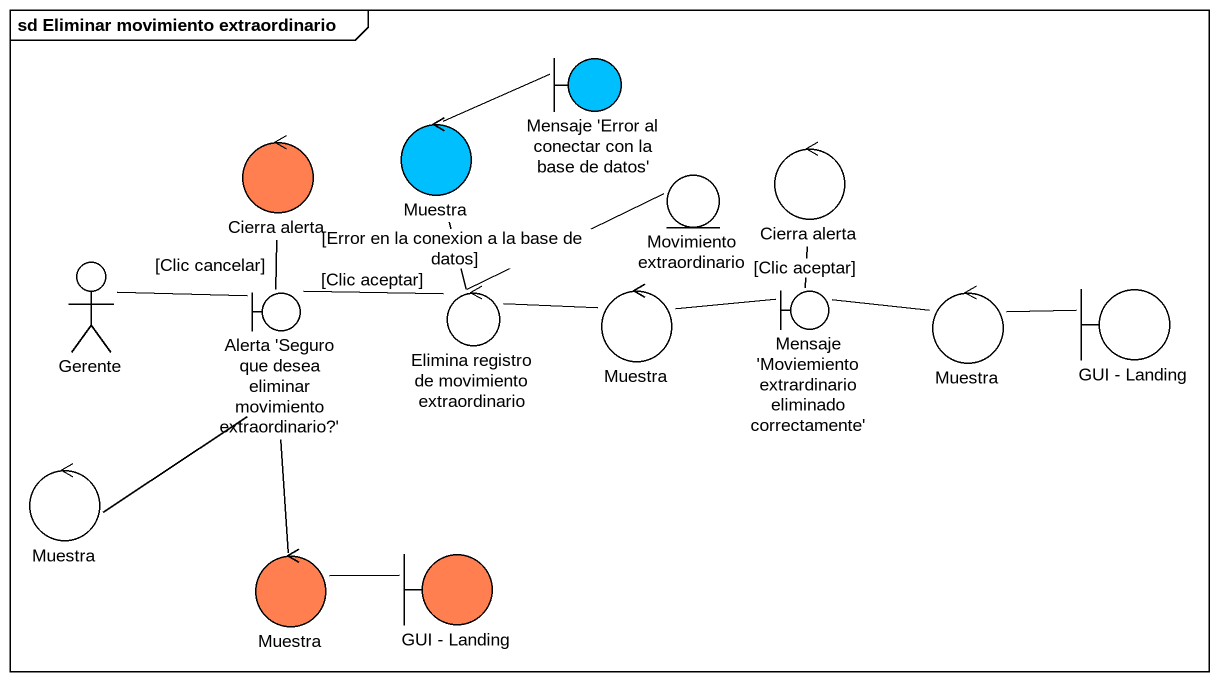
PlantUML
@startuml
mainframe sd Eliminar movimiento extraordinario
boundary "Mensaje 'Error al conectar con la base de datos'" as Mensaje_Error_al_conectar #00BFFF
control Muestra #00BFFF
control "Cierra alerta" as Cierra_alerta #FF7F50
entity "Movimiento extraordinario" as Movimiento_extraordinario
control "Cierra alerta" as Cierra_alerta_2
actor Gerente
boundary "Alerta 'Seguro que desea eliminar movimiento extraordinario?'" as Alerta_Seguro_que_desea
control "Elimina registro de movimiento extraordinario" as Elimina_registro_de
control "Muestra" as Muestra_2
boundary "Mensaje 'Moviemiento extrardinario eliminado correctamente'" as Mensaje_Moviemiento
control "Muestra" as Muestra_3
boundary "GUI - Landing" as GUI_Landing
control "Muestra" as Muestra_4
control "Muestra" as Muestra_5 #FF7F50
boundary "GUI - Landing" as GUI_Landing_2 #FF7F50
Muestra -right- Mensaje_Error_al_conectar
Cierra_alerta_2 -- Mensaje_Moviemiento : [Clic aceptar]
Gerente -right- Alerta_Seguro_que_desea
Alerta_Seguro_que_desea -up- Cierra_alerta : [Clic cancelar]
Alerta_Seguro_que_desea -right- Elimina_registro_de : [Clic aceptar]
Alerta_Seguro_que_desea -- Muestra_4
Elimina_registro_de -up- Muestra : [Error en la conexion a la base de datos]
Elimina_registro_de -right- Movimiento_extraordinario
Elimina_registro_de -right- Muestra_2
Muestra_2 -right- Mensaje_Moviemiento
Mensaje_Moviemiento -right- Muestra_3
Muestra_3 -right- GUI_Landing
Muestra_5 -up- Alerta_Seguro_que_desea
Muestra_5 -right- GUI_Landing_2
@enduml
